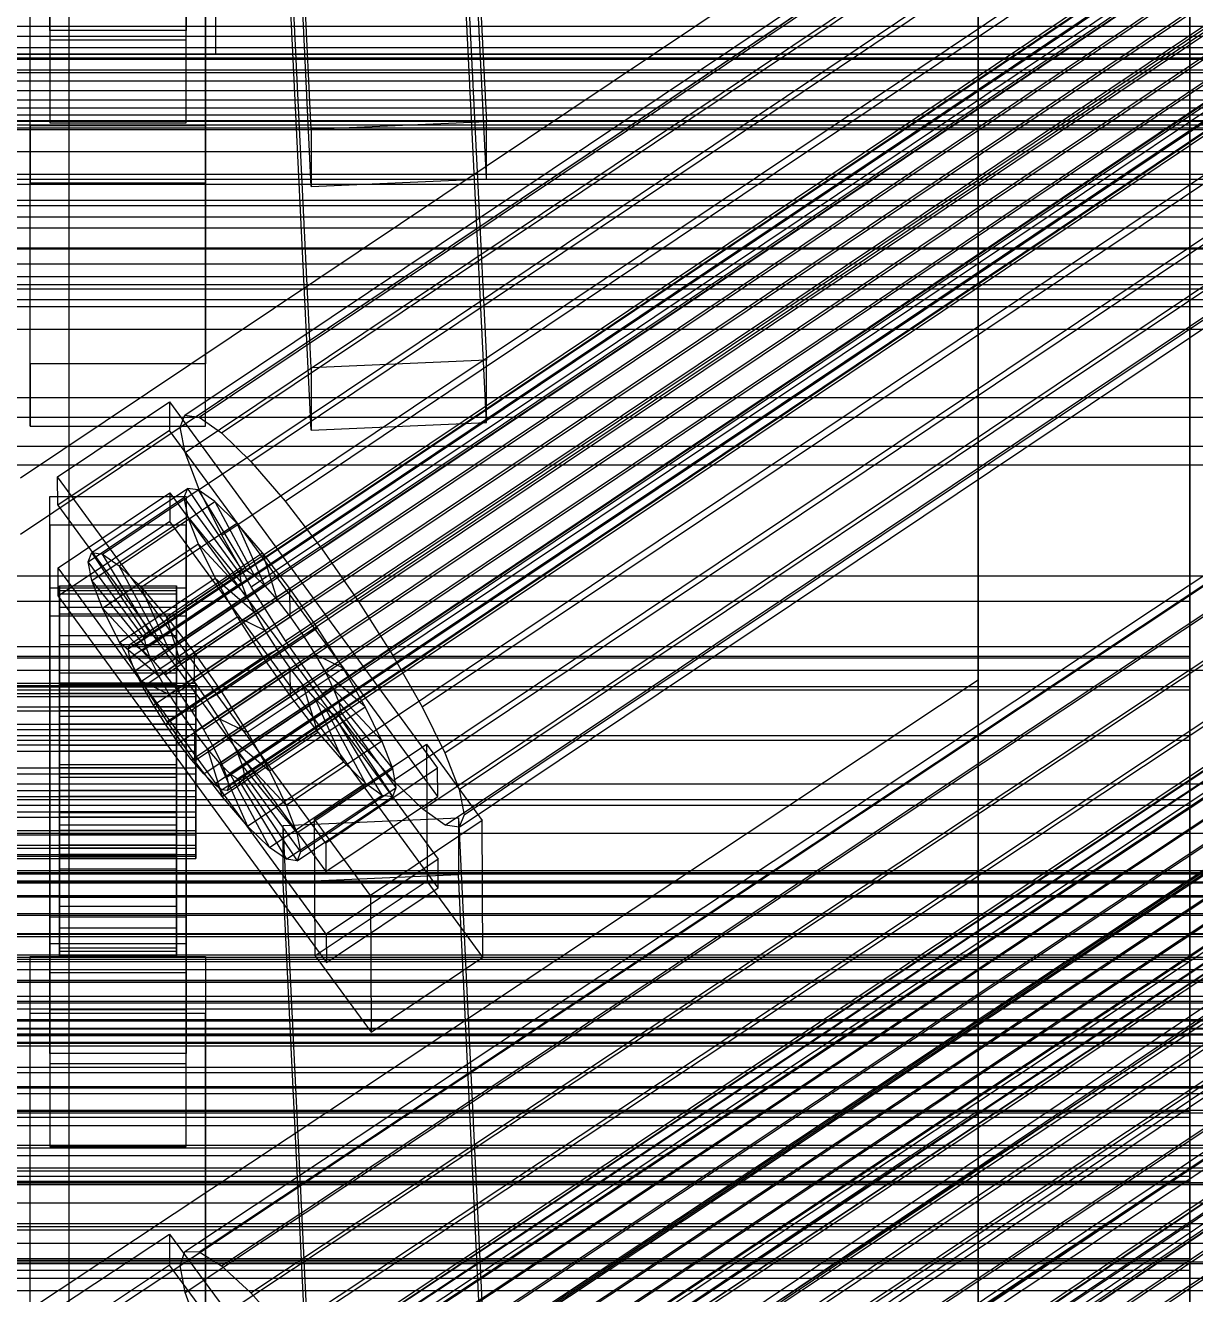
# Model space of a CAD drawing. Header units: millimetres. Extents: x -191664 to 191490, y -197311 to 10263.
# Drawn here: x 130.5 to 250.5, y -29177.2 to -29047.1 of the extents above; entities that cross this region are included whole.
import ezdxf

# ---------------------------------------------------------------- set-up
doc = ezdxf.new("R2010")
doc.units = ezdxf.units.MM
for name, color, linetype, lineweight in [('COTAS_USUARIO', 1, 'Continuous', 0), ('frontal_adapter-mix', 7, 'Continuous', 0), ('frontal_C01', 7, 'Continuous', 0), ('frontal_C02', 7, 'Continuous', 0), ('frontal_C03', 7, 'Continuous', 0), ('frontal_mezcladora', 7, 'Continuous', 0), ('frontal_secador', 7, 'Continuous', 0)]:
    doc.layers.add(name, color=color, linetype=linetype, lineweight=lineweight)
doc.dimstyles.new('PLANTA_100', dxfattribs={"dimtxt": 250, "dimasz": 150, "dimexe": 150, "dimexo": 80, "dimgap": 100, "dimtad": 1, "dimtih": 1, "dimtoh": 1, "dimdec": 1, "dimdsep": 46, "dimcen": 0.09, "dimclrd": 1, "dimclre": 1, "dimclrt": 1, "dimadec": 0, "dimazin": 0, "dimtfac": 1, "dimtdec": 4, "dimtofl": 0, "dimtmove": 0, "dimatfit": 3, "dimfxl": 1, "dimtolj": 1, "dimtzin": 0, "dimarcsym": 0})

# ---------------------------------------------------------------- blocks, each defined once
blk = doc.blocks.new('*D116')
at = {"layer": 'COTAS_USUARIO', "color": 1, "lineweight": -2, "transparency": 16777216}
for p, q in [((1200, -29000), (1200, -28850)), ((80, -29150), (1350, -29150)), ((80, -29430), (1350, -29430)), ((1200, -29580), (1200, -29730))]:
    blk.add_line(p, q, dxfattribs=at)
at = {"layer": 'COTAS_USUARIO', "color": 1, "transparency": 16777216}
for points in [[(1175, -29000), (1225, -29000), (1200, -29150)], [(1175, -29580), (1225, -29580), (1200, -29430)]]:
    blk.add_solid(points, dxfattribs=at)
at = {"layer": 'Defpoints', "color": 0, "transparency": 16777216}
for p in [(0, -29150), (0, -29430), (1200, -29430)]:
    blk.add_point(p, dxfattribs=at)
blk = doc.blocks.new('*D117')
at = {"layer": 'COTAS_USUARIO', "color": 1, "lineweight": -2, "transparency": 16777216}
for p, q in [((1200, -29280), (1200, -29130)), ((80, -29430), (1350, -29430)), ((80, -29710), (1350, -29710)), ((1200, -29860), (1200, -30010))]:
    blk.add_line(p, q, dxfattribs=at)
at = {"layer": 'COTAS_USUARIO', "color": 1, "transparency": 16777216}
for points in [[(1175, -29280), (1225, -29280), (1200, -29430)], [(1175, -29860), (1225, -29860), (1200, -29710)]]:
    blk.add_solid(points, dxfattribs=at)
at = {"layer": 'Defpoints', "color": 0, "transparency": 16777216}
for p in [(0, -29430), (0, -29710), (1200, -29710)]:
    blk.add_point(p, dxfattribs=at)

msp = doc.modelspace()

# ---------------------------------------------------------------- linework, layer by layer
at = {"layer": 'frontal_adapter-mix', "color": 253, "true_color": 0x98adb8}
for p, q in [((150, -29000), (150, -29050)), ((150, -29050), (-150, -29050))]:
    msp.add_line(p, q, dxfattribs=at)
at = {"layer": 'frontal_C01', "color": 251, "true_color": 0x586d65}
for p, q in [((250, -31735.76), (250, -28680.37)), ((250, -28685.1), (250, -31740.5))]:
    msp.add_line(p, q, dxfattribs=at)
at = {"layer": 'frontal_C01', "color": 139, "true_color": 0x345e4e}
for p, q in [((228.3, -29114.26), (228.3, -28923.13)), ((228.3, -28928.81), (228.3, -29119.95)), ((228.3, -29114.26), (130, -29179.5)), ((228.3, -29426.45), (228.3, -29114.26)), ((228.3, -29114.26), (228.3, -29119.95)), ((130, -29185.19), (228.3, -29119.95)), ((228.3, -29119.95), (228.3, -29432.13))]:
    msp.add_line(p, q, dxfattribs=at)
at = {"layer": 'frontal_C01', "color": 139, "true_color": 0x354b57}
for p, q in [((133, -29003.05), (133, -29048.53)), ((147, -29048.53), (147, -29003.05)), ((174.94, -29022.59), (177.81, -29081.41)), ((159.83, -29082.2), (156.96, -29023.38)), ((177.81, -29087.81), (174.94, -29028.99)), ((159.83, -29088.6), (156.96, -29029.78)), ((133, -29047.59), (133, -29032.22)), ((147, -29032.22), (147, -29047.59)), ((131, -29081.8), (131, -29036.71)), ((149, -29036.71), (149, -29081.8)), ((133, -29041.7), (133, -29057.07)), ((147, -29057.07), (147, -29041.7)), ((131, -29088.2), (131, -29043.11)), ((149, -29088.2), (149, -29043.11)), ((133, -29045.33), (133, -29048.53)), ((147, -29048.53), (147, -29045.33)), ((147, -29047.59), (133, -29047.59)), ((133, -29047.59), (133, -29057.07)), ((147, -29057.07), (147, -29047.59)), ((133, -29048.53), (147, -29048.53)), ((133, -29057.07), (147, -29057.07)), ((450, -29062.37), (-450, -29062.37)), ((-450, -29075.18), (450, -29075.18)), ((-425, -29075.92), (425, -29075.92)), ((177.81, -29081.41), (159.83, -29082.2)), ((177.81, -29087.81), (177.81, -29081.41)), ((149, -29081.8), (131, -29081.8)), ((131, -29081.8), (131, -29088.2)), ((149, -29088.2), (149, -29081.8)), ((159.83, -29082.2), (159.83, -29088.6)), ((425, -29087.29), (-425, -29087.29)), ((159.83, -29088.6), (177.81, -29087.81)), ((131, -29088.2), (149, -29088.2)), ((425, -29092.19), (-425, -29092.19)), ((-425, -29103.56), (425, -29103.56)), ((133.81, -29178.72), (145.28, -29171.1)), ((145.28, -29171.1), (145.29, -29174.31)), ((145.28, -29171.1), (172.81, -29208.34)), ((145.29, -29174.31), (133.82, -29181.92)), ((172.82, -29211.54), (145.29, -29174.31))]:
    msp.add_line(p, q, dxfattribs=at)
at = {"layer": 'frontal_C01', "color": 252, "true_color": 0x83939a}
for p, q in [((-311.15, -29047.13), (311.15, -29047.13)), ((-311.15, -29050.39), (311.15, -29050.39)), ((146.87, -29172.9), (331.18, -29050.57)), ((148.32, -29172.91), (332.63, -29050.58)), ((146.38, -29174.33), (330.69, -29052)), ((150.63, -29174.36), (334.94, -29052.02)), ((-311.15, -29053.75), (311.15, -29053.75)), ((146.89, -29177.11), (331.2, -29054.78)), ((153.64, -29177.14), (337.95, -29054.81)), ((-311.15, -29056.89), (311.15, -29056.89)), ((148.35, -29181.04), (332.66, -29058.71)), ((157.15, -29181.08), (341.46, -29058.75)), ((-311.15, -29060.02), (311.15, -29060.02)), ((-311.15, -29062.84), (311.15, -29062.84)), ((150.67, -29185.86), (334.98, -29063.52)), ((345.23, -29063.58), (160.92, -29185.91)), ((-311.15, -29065.53), (311.15, -29065.53)), ((-311.15, -29067.83), (311.15, -29067.83)), ((153.69, -29191.23), (338, -29068.9)), ((164.69, -29191.28), (349, -29068.95)), ((-311.15, -29069.9), (311.15, -29069.9)), ((-311.15, -29071.52), (311.15, -29071.52)), ((-311.15, -29072.82), (311.15, -29072.82)), ((-311.15, -29073.66), (311.15, -29073.66)), ((-311.15, -29074.11), (311.15, -29074.11)), ((157.21, -29196.79), (341.52, -29074.46)), ((168.21, -29196.85), (352.52, -29074.52)), ((160.98, -29202.17), (345.29, -29079.84)), ((171.23, -29202.22), (355.54, -29079.89)), ((164.75, -29207), (349.06, -29084.66)), ((173.55, -29207.04), (357.86, -29084.71)), ((168.26, -29210.94), (352.57, -29088.6)), ((175.02, -29210.97), (359.33, -29088.64)), ((171.28, -29213.72), (355.58, -29091.39)), ((175.52, -29213.75), (359.83, -29091.41)), ((173.58, -29215.17), (357.89, -29092.84)), ((175.03, -29215.18), (359.34, -29092.85)), ((146.38, -29174.33), (146.87, -29172.9)), ((146.87, -29172.9), (148.32, -29172.91)), ((148.32, -29172.91), (150.63, -29174.36)), ((146.89, -29177.11), (146.38, -29174.33)), ((150.63, -29174.36), (153.64, -29177.14)), ((148.35, -29181.04), (146.89, -29177.11)), ((153.64, -29177.14), (157.15, -29181.08))]:
    msp.add_line(p, q, dxfattribs=at)
at = {"layer": 'frontal_C01', "color": 9, "true_color": 0xbac6cb}
for p, q in [((-440, -29048.18), (440, -29048.18)), ((-440, -29049.33), (440, -29049.33)), ((-440, -29050.53), (440, -29050.53)), ((-440, -29051.64), (440, -29051.64)), ((-440, -29052.75), (440, -29052.75)), ((-440, -29053.75), (440, -29053.75)), ((-440, -29054.7), (440, -29054.7)), ((-440, -29055.52), (440, -29055.52)), ((141.04, -29196.84), (354.84, -29054.94)), ((141.22, -29196.34), (355.02, -29054.43)), ((141.73, -29196.34), (355.53, -29054.43)), ((142.55, -29196.85), (356.35, -29054.95)), ((-440, -29056.25), (440, -29056.25)), ((-440, -29056.82), (440, -29056.82)), ((141.22, -29197.83), (355.02, -29055.92)), ((143.62, -29197.84), (357.42, -29055.94)), ((-440, -29057.28), (440, -29057.28)), ((-440, -29057.58), (440, -29057.58)), ((-440, -29057.74), (440, -29057.74)), ((141.74, -29199.22), (355.54, -29057.32)), ((144.86, -29199.24), (358.66, -29057.33)), ((142.56, -29200.93), (356.36, -29059.02)), ((360, -29059.04), (146.2, -29200.94)), ((143.64, -29202.83), (357.43, -29060.93)), ((147.53, -29202.85), (361.33, -29060.95)), ((144.88, -29204.8), (358.68, -29062.9)), ((148.78, -29204.82), (362.58, -29062.92)), ((146.22, -29206.71), (360.02, -29064.8)), ((149.85, -29206.73), (363.65, -29064.82)), ((147.55, -29208.42), (361.35, -29066.51)), ((150.67, -29208.43), (364.47, -29066.53)), ((148.8, -29209.81), (362.6, -29067.91)), ((151.19, -29209.82), (364.99, -29067.92)), ((149.86, -29210.8), (363.66, -29068.9)), ((150.68, -29211.31), (364.48, -29069.41)), ((151.2, -29211.32), (364.99, -29069.41)), ((151.37, -29210.81), (365.17, -29068.9))]:
    msp.add_line(p, q, dxfattribs=at)
at = {"layer": 'frontal_C02', "color": 252, "true_color": 0x83939a}
for p, q in [((146.87, -29087.06), (331.18, -28963.58)), ((148.32, -29087.26), (332.63, -28963.77)), ((146.38, -29088.3), (330.69, -28964.82)), ((150.63, -29088.88), (334.94, -28965.4)), ((146.89, -29090.9), (331.2, -28967.42)), ((153.64, -29091.82), (337.95, -28968.34)), ((148.35, -29094.68), (332.66, -28971.2)), ((157.15, -29095.88), (341.46, -28972.39)), ((150.67, -29099.38), (334.98, -28975.9)), ((345.23, -28977.29), (160.92, -29100.77)), ((153.69, -29104.68), (338, -28981.2)), ((164.69, -29106.18), (349, -28982.69)), ((157.21, -29110.22), (341.52, -28986.74)), ((168.21, -29111.72), (352.52, -28988.23)), ((160.98, -29115.62), (345.29, -28992.14)), ((171.23, -29117.01), (355.54, -28993.53)), ((164.75, -29120.52), (349.06, -28997.03)), ((173.55, -29121.71), (357.86, -28998.23)), ((168.26, -29124.57), (352.57, -29001.09)), ((175.02, -29125.49), (359.33, -29002.01)), ((171.28, -29127.51), (355.58, -29004.03)), ((175.52, -29128.09), (359.83, -29004.61)), ((173.58, -29129.14), (357.89, -29005.65)), ((175.03, -29129.33), (359.34, -29005.85)), ((146.38, -29088.3), (146.87, -29087.06)), ((146.87, -29087.06), (148.32, -29087.26)), ((148.32, -29087.26), (150.63, -29088.88)), ((146.89, -29090.9), (146.38, -29088.3)), ((150.63, -29088.88), (153.64, -29091.82)), ((148.35, -29094.68), (146.89, -29090.9)), ((153.64, -29091.82), (157.15, -29095.88)), ((146.87, -29217.85), (331.18, -29094.36)), ((148.32, -29218.04), (332.63, -29094.56)), ((146.38, -29219.09), (330.69, -29095.61)), ((150.67, -29099.38), (148.35, -29094.68)), ((157.15, -29095.88), (160.92, -29100.77)), ((150.63, -29219.67), (334.94, -29096.18)), ((146.89, -29221.69), (331.2, -29098.21)), ((153.69, -29104.68), (150.67, -29099.38)), ((153.64, -29222.61), (337.95, -29099.12)), ((160.92, -29100.77), (164.69, -29106.18)), ((148.35, -29225.47), (332.66, -29101.98)), ((157.15, -29226.66), (341.46, -29103.18)), ((157.21, -29110.22), (153.69, -29104.68)), ((164.69, -29106.18), (168.21, -29111.72)), ((150.67, -29230.17), (334.98, -29106.68)), ((345.23, -29108.08), (160.92, -29231.56)), ((160.98, -29115.62), (157.21, -29110.22)), ((153.69, -29235.47), (338, -29111.98)), ((168.21, -29111.72), (171.23, -29117.01)), ((164.75, -29120.52), (160.98, -29115.62)), ((171.23, -29117.01), (173.55, -29121.71)), ((168.26, -29124.57), (164.75, -29120.52)), ((173.55, -29121.71), (175.02, -29125.49)), ((171.28, -29127.51), (168.26, -29124.57)), ((175.02, -29125.49), (175.52, -29128.09)), ((173.58, -29129.14), (171.28, -29127.51)), ((175.52, -29128.09), (175.03, -29129.33)), ((175.03, -29129.33), (173.58, -29129.14))]:
    msp.add_line(p, q, dxfattribs=at)
at = {"layer": 'frontal_C02', "color": 9, "true_color": 0xbac6cb}
for p, q in [((141.04, -29111.03), (354.84, -28967.79)), ((141.22, -29110.59), (355.02, -28967.35)), ((141.73, -29110.66), (355.53, -28967.42)), ((142.55, -29111.23), (356.35, -28967.99)), ((141.22, -29111.95), (355.02, -28968.71)), ((143.62, -29112.27), (357.42, -28969.03)), ((141.74, -29113.29), (355.54, -28970.05)), ((144.86, -29113.71), (358.66, -28970.47)), ((142.56, -29114.95), (356.36, -28971.71)), ((360, -28972.2), (146.2, -29115.45)), ((143.64, -29116.83), (357.43, -28973.59)), ((147.53, -29117.36), (361.33, -28974.12)), ((144.88, -29118.79), (358.68, -28975.55)), ((148.78, -29119.32), (362.58, -28976.08)), ((146.22, -29120.71), (360.02, -28977.47)), ((149.85, -29121.2), (363.65, -28977.96)), ((147.55, -29122.44), (361.35, -28979.2)), ((150.67, -29122.87), (364.47, -28979.62)), ((148.8, -29123.88), (362.6, -28980.64)), ((151.19, -29124.2), (364.99, -28980.96)), ((149.86, -29124.92), (363.66, -28981.68)), ((150.68, -29125.5), (364.48, -28982.25)), ((151.2, -29125.57), (364.99, -28982.32)), ((151.37, -29125.12), (365.17, -28981.88)), ((141.22, -29241.37), (355.02, -29098.13)), ((141.73, -29241.44), (355.53, -29098.2)), ((141.04, -29241.81), (354.84, -29098.57)), ((141.22, -29242.73), (355.02, -29099.49)), ((142.55, -29242.02), (356.35, -29098.78)), ((141.74, -29244.07), (355.54, -29100.83)), ((143.62, -29243.06), (357.42, -29099.82)), ((144.86, -29244.5), (358.66, -29101.25)), ((142.56, -29245.74), (356.36, -29102.5)), ((360, -29102.99), (146.2, -29246.23)), ((143.64, -29247.62), (357.43, -29104.37)), ((141.04, -29111.03), (141.22, -29110.59)), ((141.22, -29111.95), (141.04, -29111.03)), ((141.22, -29110.59), (141.73, -29110.66)), ((141.73, -29110.66), (142.55, -29111.23)), ((142.55, -29111.23), (143.62, -29112.27)), ((141.74, -29113.29), (141.22, -29111.95)), ((143.62, -29112.27), (144.86, -29113.71)), ((142.56, -29114.95), (141.74, -29113.29)), ((144.86, -29113.71), (146.2, -29115.45)), ((-148, -29114.56), (148, -29114.56)), ((-148, -29114.79), (148, -29114.79)), ((-148, -29114.95), (148, -29114.95)), ((143.64, -29116.83), (142.56, -29114.95)), ((148, -29114.79), (148, -29114.56)), ((148, -29114.56), (148, -29114.95)), ((148, -29115.61), (148, -29114.79)), ((148, -29114.95), (148, -29115.92)), ((-148, -29115.61), (148, -29115.61)), ((-148, -29115.92), (148, -29115.92)), ((146.2, -29115.45), (147.53, -29117.36)), ((148, -29116.98), (148, -29115.61)), ((148, -29115.92), (148, -29117.42)), ((-148, -29116.98), (148, -29116.98)), ((-148, -29117.42), (148, -29117.42)), ((144.88, -29118.79), (143.64, -29116.83)), ((147.53, -29117.36), (148.78, -29119.32)), ((148, -29118.79), (148, -29116.98)), ((148, -29117.42), (148, -29119.33)), ((-148, -29118.79), (148, -29118.79)), ((146.22, -29120.71), (144.88, -29118.79)), ((148, -29120.93), (148, -29118.79)), ((148.78, -29119.32), (149.85, -29121.2)), ((-148, -29119.33), (148, -29119.33)), ((148, -29119.33), (148, -29121.53)), ((148, -29120.93), (-148, -29120.93)), ((-148, -29121.53), (148, -29121.53)), ((147.55, -29122.44), (146.22, -29120.71)), ((148, -29123.24), (148, -29120.93)), ((148, -29121.53), (148, -29123.87)), ((149.85, -29121.2), (150.67, -29122.87)), ((148.8, -29123.88), (147.55, -29122.44)), ((150.67, -29122.87), (151.19, -29124.2)), ((-148, -29123.24), (148, -29123.24)), ((-148, -29123.87), (148, -29123.87)), ((148, -29125.58), (148, -29123.24)), ((148, -29123.87), (148, -29126.19)), ((149.86, -29124.92), (148.8, -29123.88)), ((151.19, -29124.2), (151.37, -29125.12)), ((-148, -29125.58), (148, -29125.58)), ((148, -29127.78), (148, -29125.58)), ((150.68, -29125.5), (149.86, -29124.92)), ((151.2, -29125.57), (150.68, -29125.5)), ((151.37, -29125.12), (151.2, -29125.57)), ((-148, -29126.19), (148, -29126.19)), ((148, -29126.19), (148, -29128.33)), ((-148, -29127.78), (148, -29127.78)), ((-148, -29128.33), (148, -29128.33)), ((148, -29129.7), (148, -29127.78)), ((148, -29128.33), (148, -29130.14)), ((-148, -29129.7), (148, -29129.7)), ((148, -29131.19), (148, -29129.7)), ((-148, -29130.14), (148, -29130.14)), ((148, -29130.14), (148, -29131.5)), ((-148, -29131.19), (148, -29131.19)), ((-148, -29131.5), (148, -29131.5)), ((-148, -29132.16), (148, -29132.16)), ((-148, -29132.33), (148, -29132.33)), ((148, -29132.16), (148, -29131.19)), ((148, -29131.5), (148, -29132.33)), ((148, -29132.55), (148, -29132.16)), ((148, -29132.33), (148, -29132.55)), ((-148, -29132.55), (148, -29132.55))]:
    msp.add_line(p, q, dxfattribs=at)
at = {"layer": 'frontal_C02', "color": 251, "true_color": 0x586d65}
for p, q in [((250, -31767.54), (250, -28976.99)), ((250, -28981.77), (250, -31772.31))]:
    msp.add_line(p, q, dxfattribs=at)
at = {"layer": 'frontal_C02', "color": 139, "true_color": 0x354b57}
for p, q in [((174.94, -28997.59), (177.81, -29056.97)), ((159.83, -29057.76), (156.96, -28998.39)), ((177.81, -29062.82), (174.94, -29003.44)), ((159.83, -29063.61), (156.96, -29004.23)), ((131, -29057.37), (131, -29011.84)), ((149, -29011.84), (149, -29057.37)), ((131, -29063.21), (131, -29017.69)), ((149, -29063.21), (149, -29017.69)), ((-425, -29051.91), (425, -29051.91)), ((149, -29057.37), (131, -29057.37)), ((131, -29057.37), (131, -29063.21)), ((149, -29063.21), (149, -29057.37)), ((177.81, -29056.97), (159.83, -29057.76)), ((159.83, -29057.76), (159.83, -29063.61)), ((177.81, -29062.82), (177.81, -29056.97)), ((131, -29063.21), (149, -29063.21)), ((159.83, -29063.61), (177.81, -29062.82)), ((425, -29063.38), (-425, -29063.38)), ((425, -29066.76), (-425, -29066.76)), ((-425, -29078.23), (425, -29078.23)), ((133.81, -29093.38), (145.28, -29085.69)), ((145.28, -29085.69), (145.29, -29088.62)), ((145.28, -29085.69), (172.81, -29123.29)), ((145.29, -29088.62), (133.82, -29096.3)), ((172.82, -29126.21), (145.29, -29088.62)), ((133.82, -29096.3), (133.81, -29093.38)), ((161.34, -29130.97), (133.81, -29093.38)), ((133, -29098.35), (133, -29095.42)), ((133, -29095.42), (147, -29095.42)), ((133, -29141.33), (133, -29095.42)), ((133.85, -29102.73), (145.32, -29095.05)), ((145.32, -29095.05), (145.33, -29097.97)), ((145.32, -29095.05), (172.85, -29132.64)), ((147, -29095.42), (147, -29098.35)), ((147, -29095.42), (147, -29141.33)), ((133.82, -29096.3), (161.35, -29133.89)), ((147, -29098.35), (133, -29098.35)), ((133, -29098.35), (133, -29144.25)), ((145.33, -29097.97), (133.86, -29105.65)), ((172.86, -29135.56), (145.33, -29097.97)), ((147, -29144.25), (147, -29098.35)), ((133.86, -29105.65), (133.85, -29102.73)), ((161.38, -29140.32), (133.85, -29102.73)), ((133, -29107.7), (133, -29104.78)), ((133, -29104.78), (147, -29104.78)), ((133, -29150.68), (133, -29104.78)), ((147, -29104.78), (147, -29107.7)), ((147, -29104.78), (147, -29150.68)), ((133.86, -29105.65), (161.39, -29143.24)), ((147, -29107.7), (133, -29107.7)), ((133, -29107.7), (133, -29153.6)), ((147, -29153.6), (147, -29107.7)), ((-450, -29113.24), (450, -29113.24)), ((160.19, -29128.53), (171.66, -29120.84)), ((171.66, -29120.84), (171.72, -29134.87)), ((171.66, -29120.84), (177.39, -29128.67)), ((172.81, -29123.29), (161.34, -29130.97)), ((172.82, -29126.21), (172.81, -29123.29)), ((450, -29124.93), (-450, -29124.93)), ((161.35, -29133.89), (172.82, -29126.21)), ((156.96, -29129.17), (174.94, -29128.38)), ((174.94, -29128.38), (174.94, -29134.23)), ((174.94, -29128.38), (177.81, -29187.76)), ((156.96, -29135.02), (156.96, -29129.17)), ((159.83, -29188.55), (156.96, -29129.17)), ((160.25, -29142.56), (160.19, -29128.53)), ((165.93, -29136.36), (160.19, -29128.53)), ((177.39, -29128.67), (165.93, -29136.36)), ((177.45, -29142.7), (177.39, -29128.67)), ((161.34, -29130.97), (161.35, -29133.89)), ((172.85, -29132.64), (161.38, -29140.32)), ((172.86, -29135.56), (172.85, -29132.64)), ((174.94, -29134.23), (156.96, -29135.02)), ((171.72, -29134.87), (160.25, -29142.56)), ((177.45, -29142.7), (171.72, -29134.87)), ((177.81, -29193.6), (174.94, -29134.23)), ((159.83, -29194.4), (156.96, -29135.02)), ((161.39, -29143.24), (172.86, -29135.56)), ((165.93, -29136.36), (165.98, -29150.39)), ((133, -29152.57), (133, -29138.54)), ((133, -29138.54), (147, -29138.54)), ((133, -29148.1), (133, -29138.54)), ((147, -29138.54), (147, -29152.57)), ((147, -29138.54), (147, -29148.1)), ((147, -29141.33), (133, -29141.33)), ((133, -29141.33), (133, -29144.25)), ((147, -29144.25), (147, -29141.33)), ((161.38, -29140.32), (161.39, -29143.24)), ((131, -29148.47), (131, -29142.63)), ((131, -29142.63), (149, -29142.63)), ((131, -29188.15), (131, -29142.63)), ((149, -29142.63), (149, -29148.47)), ((149, -29142.63), (149, -29188.15)), ((160.25, -29142.56), (165.98, -29150.39)), ((165.98, -29150.39), (177.45, -29142.7)), ((133, -29144.25), (147, -29144.25)), ((450, -29146.71), (-450, -29146.71)), ((149, -29148.47), (131, -29148.47)), ((131, -29194), (131, -29148.47)), ((147, -29148.1), (133, -29148.1)), ((133, -29148.1), (133, -29162.13)), ((147, -29162.13), (147, -29148.1)), ((149, -29194), (149, -29148.47)), ((147, -29150.68), (133, -29150.68)), ((133, -29150.68), (133, -29153.6)), ((147, -29153.6), (147, -29150.68)), ((147, -29152.57), (133, -29152.57)), ((133, -29152.57), (133, -29162.13)), ((147, -29162.13), (147, -29152.57)), ((133, -29153.6), (147, -29153.6)), ((-450, -29158.4), (450, -29158.4)), ((133, -29162.13), (147, -29162.13))]:
    msp.add_line(p, q, dxfattribs=at)
at = {"layer": 'frontal_C02', "color": 139, "true_color": 0x345e4e}
for p, q in [((228.3, -29027.67), (130, -29093.52)), ((228.3, -29158.45), (228.3, -29027.67)), ((130, -29099.27), (228.3, -29033.41)), ((228.3, -29033.41), (228.3, -29164.19)), ((228.3, -29158.45), (130, -29224.31)), ((228.3, -29332.83), (228.3, -29158.45)), ((228.3, -29158.45), (228.3, -29164.19)), ((130, -29230.05), (228.3, -29164.19)), ((228.3, -29164.19), (228.3, -29338.57))]:
    msp.add_line(p, q, dxfattribs=at)
at = {"layer": 'frontal_C02', "color": 155, "true_color": 0x617580}
for p, q in [((137.31, -29101.17), (147.14, -29094.58)), ((147.14, -29094.58), (146.78, -29095.51)), ((148.23, -29094.73), (147.14, -29094.58)), ((147.14, -29094.58), (152.69, -29102.9)), ((136.95, -29102.1), (146.78, -29095.51)), ((138.4, -29101.32), (148.23, -29094.73)), ((146.78, -29095.51), (152.51, -29103.34)), ((146.78, -29095.51), (147.15, -29097.46)), ((149.95, -29095.94), (148.23, -29094.73)), ((148.23, -29094.73), (153.2, -29102.97)), ((140.12, -29102.53), (149.95, -29095.94)), ((152.21, -29098.14), (149.95, -29095.94)), ((149.95, -29095.94), (154.02, -29103.55)), ((137.32, -29104.04), (147.15, -29097.46)), ((142.38, -29104.73), (152.21, -29098.14)), ((147.15, -29097.46), (152.69, -29104.27)), ((147.15, -29097.46), (148.25, -29100.28)), ((154.83, -29101.18), (152.21, -29098.14)), ((152.21, -29098.14), (155.08, -29104.59)), ((138.42, -29106.87), (148.25, -29100.28)), ((148.25, -29100.28), (153.21, -29105.6)), ((148.25, -29100.28), (149.99, -29103.8)), ((136.95, -29102.1), (137.31, -29101.17)), ((142.68, -29109.93), (136.95, -29102.1)), ((137.32, -29104.04), (136.95, -29102.1)), ((142.86, -29109.49), (137.31, -29101.17)), ((137.31, -29101.17), (138.4, -29101.32)), ((143.37, -29109.56), (138.4, -29101.32)), ((138.4, -29101.32), (140.12, -29102.53)), ((145, -29107.76), (154.83, -29101.18)), ((157.65, -29104.84), (154.83, -29101.18)), ((154.83, -29101.18), (156.33, -29106.03)), ((144.19, -29110.13), (140.12, -29102.53)), ((140.12, -29102.53), (142.38, -29104.73)), ((152.51, -29103.34), (142.68, -29109.93)), ((152.69, -29102.9), (142.86, -29109.49)), ((153.2, -29102.97), (143.37, -29109.56)), ((154.02, -29103.55), (144.19, -29110.13)), ((152.51, -29103.34), (152.69, -29102.9)), ((152.69, -29104.27), (152.51, -29103.34)), ((152.69, -29102.9), (153.2, -29102.97)), ((153.2, -29102.97), (154.02, -29103.55)), ((154.02, -29103.55), (155.08, -29104.59)), ((134, -29114.56), (134, -29104.57)), ((134, -29104.57), (134, -29105.04)), ((134, -29104.57), (146, -29104.57)), ((134, -29105.39), (134, -29104.57)), ((142.86, -29110.85), (137.32, -29104.04)), ((138.42, -29106.87), (137.32, -29104.04)), ((140.16, -29110.38), (149.99, -29103.8)), ((145.26, -29111.18), (142.38, -29104.73)), ((142.38, -29104.73), (145, -29107.76)), ((152.69, -29104.27), (142.86, -29110.85)), ((155.08, -29104.59), (145.26, -29111.18)), ((146, -29105.04), (146, -29104.57)), ((146, -29104.57), (146, -29114.56)), ((146, -29104.57), (146, -29105.39)), ((157.65, -29104.84), (147.82, -29111.43)), ((149.99, -29103.8), (154.03, -29107.27)), ((149.99, -29103.8), (152.25, -29107.76)), ((153.21, -29105.6), (152.69, -29104.27)), ((155.08, -29104.59), (156.33, -29106.03)), ((157.66, -29107.76), (157.65, -29104.84)), ((160.47, -29108.88), (157.65, -29104.84)), ((134, -29114.79), (134, -29105.04)), ((134, -29105.04), (134, -29106.78)), ((134, -29105.04), (146, -29105.04)), ((134, -29114.95), (134, -29105.39)), ((134, -29105.39), (146, -29105.39)), ((134, -29107.44), (134, -29105.39)), ((153.21, -29105.6), (143.38, -29112.19)), ((146, -29106.78), (146, -29105.04)), ((146, -29105.04), (146, -29114.79)), ((146, -29105.39), (146, -29114.95)), ((146, -29105.39), (146, -29107.44)), ((156.33, -29106.03), (146.5, -29112.61)), ((154.03, -29107.27), (153.21, -29105.6)), ((156.33, -29106.03), (157.66, -29107.76)), ((134, -29115.61), (134, -29106.78)), ((134, -29106.78), (134, -29109.66)), ((134, -29106.78), (146, -29106.78)), ((134, -29115.92), (134, -29107.44)), ((134, -29107.44), (146, -29107.44)), ((134, -29110.6), (134, -29107.44)), ((143.38, -29112.19), (138.42, -29106.87)), ((140.16, -29110.38), (138.42, -29106.87)), ((154.03, -29107.27), (144.2, -29113.85)), ((146, -29109.66), (146, -29106.78)), ((146, -29106.78), (146, -29115.61)), ((146, -29107.44), (146, -29115.92)), ((146, -29107.44), (146, -29110.6)), ((155.1, -29109.15), (154.03, -29107.27)), ((142.42, -29114.35), (152.25, -29107.76)), ((146.5, -29112.61), (145, -29107.76)), ((145, -29107.76), (147.82, -29111.43)), ((147.83, -29114.35), (157.66, -29107.76)), ((150.64, -29115.47), (160.47, -29108.88)), ((152.25, -29107.76), (155.1, -29109.15)), ((152.25, -29107.76), (154.88, -29111.91)), ((157.66, -29107.76), (159, -29109.68)), ((160.47, -29108.88), (159, -29109.68)), ((163.1, -29113.02), (160.47, -29108.88)), ((134, -29116.98), (134, -29109.66)), ((134, -29109.66), (134, -29113.49)), ((134, -29109.66), (146, -29109.66)), ((142.86, -29109.49), (142.68, -29109.93)), ((142.68, -29109.93), (142.86, -29110.85)), ((143.37, -29109.56), (142.86, -29109.49)), ((144.19, -29110.13), (143.37, -29109.56)), ((145.26, -29111.18), (144.19, -29110.13)), ((155.1, -29109.15), (145.27, -29115.73)), ((146, -29113.49), (146, -29109.66)), ((146, -29109.66), (146, -29116.98)), ((159, -29109.68), (149.17, -29116.26)), ((156.35, -29111.11), (155.1, -29109.15)), ((159, -29109.68), (160.25, -29111.64)), ((134, -29117.42), (134, -29110.6)), ((134, -29110.6), (146, -29110.6)), ((134, -29114.63), (134, -29110.6)), ((144.2, -29113.85), (140.16, -29110.38)), ((142.42, -29114.35), (140.16, -29110.38)), ((142.86, -29110.85), (143.38, -29112.19)), ((146.5, -29112.61), (145.26, -29111.18)), ((146, -29110.6), (146, -29117.42)), ((146, -29110.6), (146, -29114.63)), ((156.35, -29111.11), (146.52, -29117.7)), ((147.82, -29111.43), (147.83, -29114.35)), ((147.82, -29111.43), (150.64, -29115.47)), ((154.88, -29111.91), (156.35, -29111.11)), ((157.69, -29113.02), (156.35, -29111.11)), ((143.38, -29112.19), (144.2, -29113.85)), ((145.05, -29118.49), (154.88, -29111.91)), ((147.83, -29114.35), (146.5, -29112.61)), ((160.25, -29111.64), (150.42, -29118.23)), ((154.88, -29111.91), (157.7, -29115.95)), ((163.1, -29113.02), (160.25, -29111.64)), ((160.25, -29111.64), (161.32, -29113.52)), ((134, -29118.79), (134, -29113.49)), ((134, -29113.49), (134, -29118)), ((134, -29113.49), (146, -29113.49)), ((144.2, -29113.85), (145.27, -29115.73)), ((146, -29118), (146, -29113.49)), ((146, -29113.49), (146, -29118.79)), ((157.69, -29113.02), (147.86, -29119.61)), ((161.32, -29113.52), (151.49, -29120.1)), ((153.27, -29119.61), (163.1, -29113.02)), ((157.7, -29115.95), (157.69, -29113.02)), ((159.02, -29114.76), (157.69, -29113.02)), ((165.37, -29116.99), (161.32, -29113.52)), ((161.32, -29113.52), (162.14, -29115.18)), ((165.37, -29116.99), (163.1, -29113.02)), ((134, -29114.79), (134, -29114.56)), ((146, -29114.56), (134, -29114.56)), ((134, -29114.56), (134, -29114.95)), ((134, -29119.33), (134, -29114.63)), ((134, -29114.63), (146, -29114.63)), ((134, -29119.28), (134, -29114.63)), ((134, -29115.61), (134, -29114.79)), ((146, -29114.79), (134, -29114.79)), ((146, -29114.95), (134, -29114.95)), ((134, -29114.95), (134, -29115.92)), ((145.27, -29115.73), (142.42, -29114.35)), ((145.05, -29118.49), (142.42, -29114.35)), ((146, -29114.56), (146, -29114.79)), ((146, -29114.95), (146, -29114.56)), ((146, -29114.63), (146, -29119.33)), ((146, -29114.63), (146, -29119.28)), ((146, -29114.79), (146, -29115.61)), ((146, -29115.92), (146, -29114.95)), ((149.17, -29116.26), (147.83, -29114.35)), ((159.02, -29114.76), (149.19, -29121.34)), ((162.14, -29115.18), (152.31, -29121.77)), ((160.52, -29119.61), (159.02, -29114.76)), ((160.27, -29116.2), (159.02, -29114.76)), ((167.1, -29120.5), (162.14, -29115.18)), ((162.14, -29115.18), (162.66, -29116.52)), ((134, -29116.98), (134, -29115.61)), ((146, -29115.61), (134, -29115.61)), ((146, -29115.92), (134, -29115.92)), ((134, -29115.92), (134, -29117.42)), ((145.27, -29115.73), (146.52, -29117.7)), ((146, -29115.61), (146, -29116.98)), ((146, -29117.42), (146, -29115.92)), ((147.87, -29122.53), (157.7, -29115.95)), ((149.17, -29116.26), (150.64, -29115.47)), ((150.42, -29118.23), (149.17, -29116.26)), ((160.27, -29116.2), (150.44, -29122.78)), ((150.64, -29115.47), (153.27, -29119.61)), ((162.66, -29116.52), (152.83, -29123.11)), ((157.7, -29115.95), (160.52, -29119.61)), ((163.14, -29122.64), (160.27, -29116.2)), ((161.33, -29117.24), (160.27, -29116.2)), ((168.2, -29123.33), (162.66, -29116.52)), ((162.66, -29116.52), (162.84, -29117.44)), ((134, -29118.79), (134, -29116.98)), ((146, -29116.98), (134, -29116.98)), ((146, -29117.42), (134, -29117.42)), ((134, -29117.42), (134, -29119.33)), ((134, -29118), (134, -29120.93)), ((146, -29118), (134, -29118)), ((134, -29118), (134, -29122.9)), ((146.52, -29117.7), (145.05, -29118.49)), ((146, -29116.98), (146, -29118.79)), ((146, -29119.33), (146, -29117.42)), ((146, -29120.93), (146, -29118)), ((146, -29122.9), (146, -29118)), ((146.52, -29117.7), (147.86, -29119.61)), ((161.33, -29117.24), (151.5, -29123.82)), ((162.15, -29117.81), (152.32, -29124.4)), ((162.66, -29117.88), (152.83, -29124.47)), ((162.84, -29117.44), (153.01, -29124.03)), ((155.54, -29123.57), (165.37, -29116.99)), ((165.4, -29124.84), (161.33, -29117.24)), ((162.15, -29117.81), (161.33, -29117.24)), ((167.12, -29126.06), (162.15, -29117.81)), ((162.66, -29117.88), (162.15, -29117.81)), ((162.84, -29117.44), (162.66, -29117.88)), ((168.21, -29126.2), (162.66, -29117.88)), ((168.57, -29125.27), (162.84, -29117.44)), ((167.1, -29120.5), (165.37, -29116.99)), ((134, -29120.93), (134, -29118.79)), ((146, -29118.79), (134, -29118.79)), ((134, -29121.53), (134, -29119.28)), ((134, -29119.28), (146, -29119.28)), ((134, -29124.22), (134, -29119.28)), ((147.87, -29122.53), (145.05, -29118.49)), ((146, -29118.79), (146, -29120.93)), ((146, -29119.28), (146, -29121.53)), ((146, -29119.28), (146, -29124.22)), ((151.49, -29120.1), (150.42, -29118.23)), ((150.42, -29118.23), (153.27, -29119.61)), ((146, -29119.33), (134, -29119.33)), ((134, -29119.33), (134, -29121.53)), ((146, -29121.53), (146, -29119.33)), ((147.86, -29119.61), (147.87, -29122.53)), ((147.86, -29119.61), (149.19, -29121.34)), ((150.69, -29126.19), (160.52, -29119.61)), ((152.31, -29121.77), (151.49, -29120.1)), ((151.49, -29120.1), (155.54, -29123.57)), ((153.27, -29119.61), (155.54, -29123.57)), ((157.27, -29127.09), (167.1, -29120.5)), ((160.52, -29119.61), (163.14, -29122.64)), ((168.2, -29123.33), (167.1, -29120.5)), ((134, -29120.93), (146, -29120.93)), ((134, -29123.24), (134, -29120.93)), ((146, -29121.53), (134, -29121.53)), ((134, -29121.53), (134, -29123.87)), ((146, -29120.93), (146, -29123.24)), ((146, -29123.87), (146, -29121.53)), ((149.19, -29121.34), (150.69, -29126.19)), ((149.19, -29121.34), (150.44, -29122.78)), ((152.83, -29123.11), (152.31, -29121.77)), ((152.31, -29121.77), (157.27, -29127.09)), ((134, -29123.24), (134, -29122.9)), ((134, -29122.9), (134, -29127.83)), ((134, -29122.9), (146, -29122.9)), ((146, -29127.83), (146, -29122.9)), ((146, -29122.9), (146, -29123.24)), ((150.69, -29126.19), (147.87, -29122.53)), ((150.44, -29122.78), (153.31, -29129.23)), ((150.44, -29122.78), (151.5, -29123.82)), ((153.01, -29124.03), (152.83, -29123.11)), ((152.83, -29123.11), (158.37, -29129.91)), ((153.31, -29129.23), (163.14, -29122.64)), ((163.14, -29122.64), (165.4, -29124.84)), ((134, -29125.58), (134, -29123.24)), ((146, -29123.24), (134, -29123.24)), ((134, -29123.87), (134, -29124.22)), ((146, -29123.87), (134, -29123.87)), ((134, -29123.87), (134, -29126.19)), ((134, -29124.22), (146, -29124.22)), ((134, -29129.11), (134, -29124.22)), ((146, -29123.24), (146, -29125.58)), ((146, -29124.22), (146, -29123.87)), ((146, -29126.19), (146, -29123.87)), ((146, -29124.22), (146, -29129.11)), ((151.5, -29123.82), (155.57, -29131.43)), ((151.5, -29123.82), (152.32, -29124.4)), ((152.32, -29124.4), (157.29, -29132.64)), ((152.32, -29124.4), (152.83, -29124.47)), ((152.83, -29124.47), (153.01, -29124.03)), ((152.83, -29124.47), (158.38, -29132.79)), ((153.01, -29124.03), (158.74, -29131.86)), ((155.54, -29123.57), (157.27, -29127.09)), ((158.37, -29129.91), (168.2, -29123.33)), ((168.57, -29125.27), (168.2, -29123.33)), ((134, -29127.78), (134, -29125.58)), ((134, -29125.58), (134, -29127.83)), ((146, -29125.58), (134, -29125.58)), ((146, -29127.83), (146, -29125.58)), ((146, -29125.58), (146, -29127.78)), ((155.57, -29131.43), (165.4, -29124.84)), ((158.74, -29131.86), (168.57, -29125.27)), ((165.4, -29124.84), (167.12, -29126.06)), ((168.21, -29126.2), (168.57, -29125.27)), ((134, -29126.19), (134, -29129.11)), ((146, -29126.19), (134, -29126.19)), ((134, -29126.19), (134, -29128.33)), ((146, -29129.11), (146, -29126.19)), ((146, -29128.33), (146, -29126.19)), ((153.31, -29129.23), (150.69, -29126.19)), ((157.27, -29127.09), (158.37, -29129.91)), ((157.29, -29132.64), (167.12, -29126.06)), ((158.38, -29132.79), (168.21, -29126.2)), ((167.12, -29126.06), (168.21, -29126.2)), ((134, -29129.7), (134, -29127.78)), ((134, -29127.78), (134, -29132.48)), ((146, -29127.78), (134, -29127.78)), ((134, -29127.83), (134, -29132.48)), ((134, -29127.83), (146, -29127.83)), ((134, -29128.33), (134, -29133.62)), ((146, -29128.33), (134, -29128.33)), ((134, -29128.33), (134, -29130.14)), ((146, -29132.48), (146, -29127.78)), ((146, -29127.78), (146, -29129.7)), ((146, -29132.48), (146, -29127.83)), ((146, -29133.62), (146, -29128.33)), ((146, -29130.14), (146, -29128.33)), ((134, -29129.11), (146, -29129.11)), ((134, -29133.62), (134, -29129.11)), ((134, -29131.19), (134, -29129.7)), ((134, -29129.7), (134, -29136.52)), ((146, -29129.7), (134, -29129.7)), ((146, -29129.11), (146, -29133.62)), ((146, -29136.52), (146, -29129.7)), ((146, -29129.7), (146, -29131.19)), ((155.57, -29131.43), (153.31, -29129.23)), ((134, -29130.14), (134, -29137.45)), ((146, -29130.14), (134, -29130.14)), ((134, -29130.14), (134, -29131.5)), ((146, -29137.45), (146, -29130.14)), ((146, -29131.5), (146, -29130.14)), ((158.37, -29129.91), (158.74, -29131.86)), ((134, -29132.16), (134, -29131.19)), ((134, -29131.19), (134, -29139.67)), ((146, -29131.19), (134, -29131.19)), ((134, -29131.5), (134, -29140.33)), ((146, -29131.5), (134, -29131.5)), ((134, -29131.5), (134, -29132.33)), ((134, -29132.55), (134, -29132.16)), ((134, -29132.16), (134, -29141.73)), ((146, -29132.16), (134, -29132.16)), ((134, -29132.33), (134, -29142.07)), ((146, -29132.33), (134, -29132.33)), ((134, -29132.33), (134, -29132.55)), ((146, -29139.67), (146, -29131.19)), ((146, -29131.19), (146, -29132.16)), ((146, -29140.33), (146, -29131.5)), ((146, -29132.33), (146, -29131.5)), ((146, -29141.73), (146, -29132.16)), ((146, -29132.16), (146, -29132.55)), ((146, -29142.07), (146, -29132.33)), ((146, -29132.55), (146, -29132.33)), ((157.29, -29132.64), (155.57, -29131.43)), ((158.74, -29131.86), (158.38, -29132.79)), ((134, -29132.48), (134, -29136.52)), ((134, -29132.48), (146, -29132.48)), ((134, -29132.55), (134, -29142.55)), ((146, -29132.55), (134, -29132.55)), ((134, -29133.62), (146, -29133.62)), ((134, -29137.45), (134, -29133.62)), ((146, -29136.52), (146, -29132.48)), ((146, -29142.55), (146, -29132.55)), ((146, -29133.62), (146, -29137.45)), ((158.38, -29132.79), (157.29, -29132.64)), ((134, -29136.52), (134, -29139.67)), ((134, -29136.52), (146, -29136.52)), ((134, -29137.45), (146, -29137.45)), ((134, -29140.33), (134, -29137.45)), ((146, -29139.67), (146, -29136.52)), ((146, -29137.45), (146, -29140.33)), ((134, -29139.67), (134, -29141.73)), ((134, -29139.67), (146, -29139.67)), ((146, -29141.73), (146, -29139.67)), ((134, -29140.33), (146, -29140.33)), ((134, -29142.07), (134, -29140.33)), ((146, -29140.33), (146, -29142.07)), ((134, -29141.73), (134, -29142.55)), ((134, -29141.73), (146, -29141.73)), ((134, -29142.07), (146, -29142.07)), ((134, -29142.55), (134, -29142.07)), ((134, -29142.55), (146, -29142.55)), ((146, -29142.55), (146, -29141.73)), ((146, -29142.07), (146, -29142.55))]:
    msp.add_line(p, q, dxfattribs=at)
at = {"layer": 'frontal_C03', "color": 251, "true_color": 0x586d65}
for p, q in [((250, -31246.31), (250, -28596.31)), ((250, -28601.12), (250, -31251.12))]:
    msp.add_line(p, q, dxfattribs=at)
at = {"layer": 'frontal_C03', "color": 139, "true_color": 0x345e4e}
for p, q in [((250, -29106.2), (250, -28842.28)), ((250, -28848.05), (250, -29111.98)), ((250, -29106.2), (0, -29106.2)), ((250, -29370.12), (250, -29106.2)), ((250, -29106.2), (250, -29111.98)), ((0, -29111.98), (250, -29111.98)), ((250, -29111.98), (250, -29375.9))]:
    msp.add_line(p, q, dxfattribs=at)
at = {"layer": 'frontal_C03', "color": 139, "true_color": 0x354b57}
for p, q in [((430, -29085.29), (-430, -29085.29)), ((430, -29090.29), (-430, -29090.29)), ((430, -29140.29), (-430, -29140.29)), ((430, -29145.29), (-430, -29145.29))]:
    msp.add_line(p, q, dxfattribs=at)
at = {"layer": 'frontal_C03', "color": 252, "true_color": 0x83939a}
for p, q in [((-250, -29110.8), (250, -29110.8)), ((250, -29111.8), (250, -29110.8)), ((250, -29110.8), (250, -29111.98)), ((-250, -29111.8), (250, -29111.8)), ((-250, -29111.98), (250, -29111.98)), ((250, -29114.91), (250, -29111.8)), ((250, -29111.98), (250, -29115.26)), ((-250, -29114.91), (250, -29114.91)), ((-250, -29115.26), (250, -29115.26)), ((250, -29119.92), (250, -29114.91)), ((250, -29115.26), (250, -29120.41)), ((-250, -29119.92), (250, -29119.92)), ((-250, -29120.41), (250, -29120.41)), ((250, -29126.49), (250, -29119.92)), ((250, -29120.41), (250, -29127.1)), ((-250, -29126.49), (250, -29126.49)), ((-250, -29127.1), (250, -29127.1)), ((250, -29134.18), (250, -29126.49)), ((250, -29127.1), (250, -29134.85)), ((250, -29134.18), (-250, -29134.18)), ((-250, -29134.85), (250, -29134.85)), ((250, -29142.45), (250, -29134.18)), ((250, -29134.85), (250, -29143.14)), ((-250, -29142.45), (250, -29142.45)), ((250, -29150.74), (250, -29142.45)), ((-250, -29143.14), (250, -29143.14)), ((250, -29143.14), (250, -29151.41)), ((-250, -29150.74), (250, -29150.74)), ((-250, -29151.41), (250, -29151.41)), ((250, -29158.49), (250, -29150.74)), ((250, -29151.41), (250, -29159.1)), ((-250, -29158.49), (250, -29158.49)), ((-250, -29159.1), (250, -29159.1)), ((250, -29165.17), (250, -29158.49)), ((250, -29159.1), (250, -29165.67)), ((-250, -29165.17), (250, -29165.17)), ((-250, -29165.67), (250, -29165.67)), ((250, -29170.33), (250, -29165.17)), ((250, -29165.67), (250, -29170.68)), ((-250, -29170.33), (250, -29170.33)), ((-250, -29170.68), (250, -29170.68)), ((250, -29173.61), (250, -29170.33)), ((250, -29170.68), (250, -29173.79)), ((-250, -29173.61), (250, -29173.61)), ((-250, -29173.79), (250, -29173.79)), ((250, -29174.79), (250, -29173.61)), ((250, -29173.79), (250, -29174.79)), ((-250, -29174.79), (250, -29174.79))]:
    msp.add_line(p, q, dxfattribs=at)
at = {"layer": 'frontal_C03', "color": 9, "true_color": 0xbac6cb}
for p, q in [((-268, -29133.8), (268, -29133.8)), ((-268, -29134.08), (268, -29134.08)), ((-268, -29134.13), (268, -29134.13)), ((-268, -29134.95), (268, -29134.95)), ((-268, -29135.05), (268, -29135.05)), ((-268, -29136.36), (268, -29136.36)), ((-268, -29136.5), (268, -29136.5)), ((-268, -29138.21), (268, -29138.21)), ((-268, -29138.38), (268, -29138.38)), ((268, -29140.37), (-268, -29140.37)), ((-268, -29140.56), (268, -29140.56)), ((-268, -29142.7), (268, -29142.7)), ((-268, -29142.89), (268, -29142.89)), ((-268, -29145.03), (268, -29145.03)), ((-268, -29145.22), (268, -29145.22)), ((-268, -29147.21), (268, -29147.21)), ((-268, -29147.38), (268, -29147.38)), ((-268, -29149.09), (268, -29149.09)), ((-268, -29149.23), (268, -29149.23)), ((-268, -29150.54), (268, -29150.54)), ((-268, -29150.64), (268, -29150.64)), ((-268, -29151.46), (268, -29151.46)), ((-268, -29151.51), (268, -29151.51)), ((-268, -29151.79), (268, -29151.79))]:
    msp.add_line(p, q, dxfattribs=at)
at = {"layer": 'frontal_mezcladora', "color": 252, "true_color": 0x8b8c91}
msp.add_line((575, -29050), (-575, -29050), dxfattribs=at)
at = {"layer": 'frontal_mezcladora', "color": 250, "true_color": 0x33393d}
msp.add_line((-275, -29050), (275, -29050), dxfattribs=at)
at = {"layer": 'frontal_mezcladora', "color": 254, "true_color": 0xdce0df}
msp.add_line((-575, -29070), (575, -29070), dxfattribs=at)
at = {"layer": 'frontal_secador', "color": 142, "true_color": 0x159eb4}
msp.add_line((135, -29295), (135, -29005), dxfattribs=at)
at = {"layer": 'frontal_secador', "color": 9, "true_color": 0xb8c6c1}
msp.add_line((-1375, -29065), (1375, -29065), dxfattribs=at)
at = {"layer": 'frontal_secador', "color": 253, "true_color": 0xa8b3b5}
for p, q in [((1250, -29130), (-1250, -29130)), ((-1250, -29134), (1250, -29134)), ((1250, -29144), (-1250, -29144)), ((-1250, -29148), (1250, -29148)), ((1250, -29160), (-1250, -29160)), ((-1250, -29166), (1250, -29166))]:
    msp.add_line(p, q, dxfattribs=at)
at = {"layer": 'frontal_secador', "color": 253, "true_color": 0xa4b0b5}
for p, q in [((1250, -29154), (-1250, -29154)), ((1250, -29154.55), (-1250, -29154.55)), ((1250, -29156.14), (-1250, -29156.14)), ((1250, -29156.71), (-1250, -29156.71)), ((1250, -29158.69), (-1250, -29158.69)), ((1320, -29162), (-1320, -29162)), ((1320, -29162.27), (-1320, -29162.27)), ((1250, -29162), (-1250, -29162)), ((1320, -29163.07), (-1320, -29163.07)), ((1320, -29164.34), (-1320, -29164.34)), ((1250, -29164.65), (-1250, -29164.65)), ((1320, -29166), (-1320, -29166)), ((1250, -29165.86), (-1250, -29165.86)), ((1320, -29167.93), (-1320, -29167.93)), ((-1320, -29170), (1320, -29170)), ((-1250, -29170), (1250, -29170)), ((1320, -29172.07), (-1320, -29172.07)), ((1320, -29174), (-1320, -29174)), ((1250, -29174.14), (-1250, -29174.14)), ((1320, -29175.66), (-1320, -29175.66)), ((1320, -29176.93), (-1320, -29176.93))]:
    msp.add_line(p, q, dxfattribs=at)
at = {"layer": 'frontal_secador', "color": 254, "true_color": 0xd2d7cc}
msp.add_line((1250, -29156), (-1250, -29156), dxfattribs=at)

# ---------------------------------------------------------------- dimensions: what is measured, and where the dimension line sits
at = {"layer": 'COTAS_USUARIO'}
for p1, p2, picture, middle in [((0, -29150), (0, -29430), '*D116', (1200, -29290)), ((0, -29430), (0, -29710), '*D117', (1200, -29570))]:
    dim = msp.add_aligned_dim(p1=p1, p2=p2, distance=1200, dimstyle='PLANTA_100', dxfattribs=at)
    dim.commit()
    dim.dimension.update_dxf_attribs({"geometry": picture, "text_midpoint": middle})

doc.saveas('drawing.dxf')
